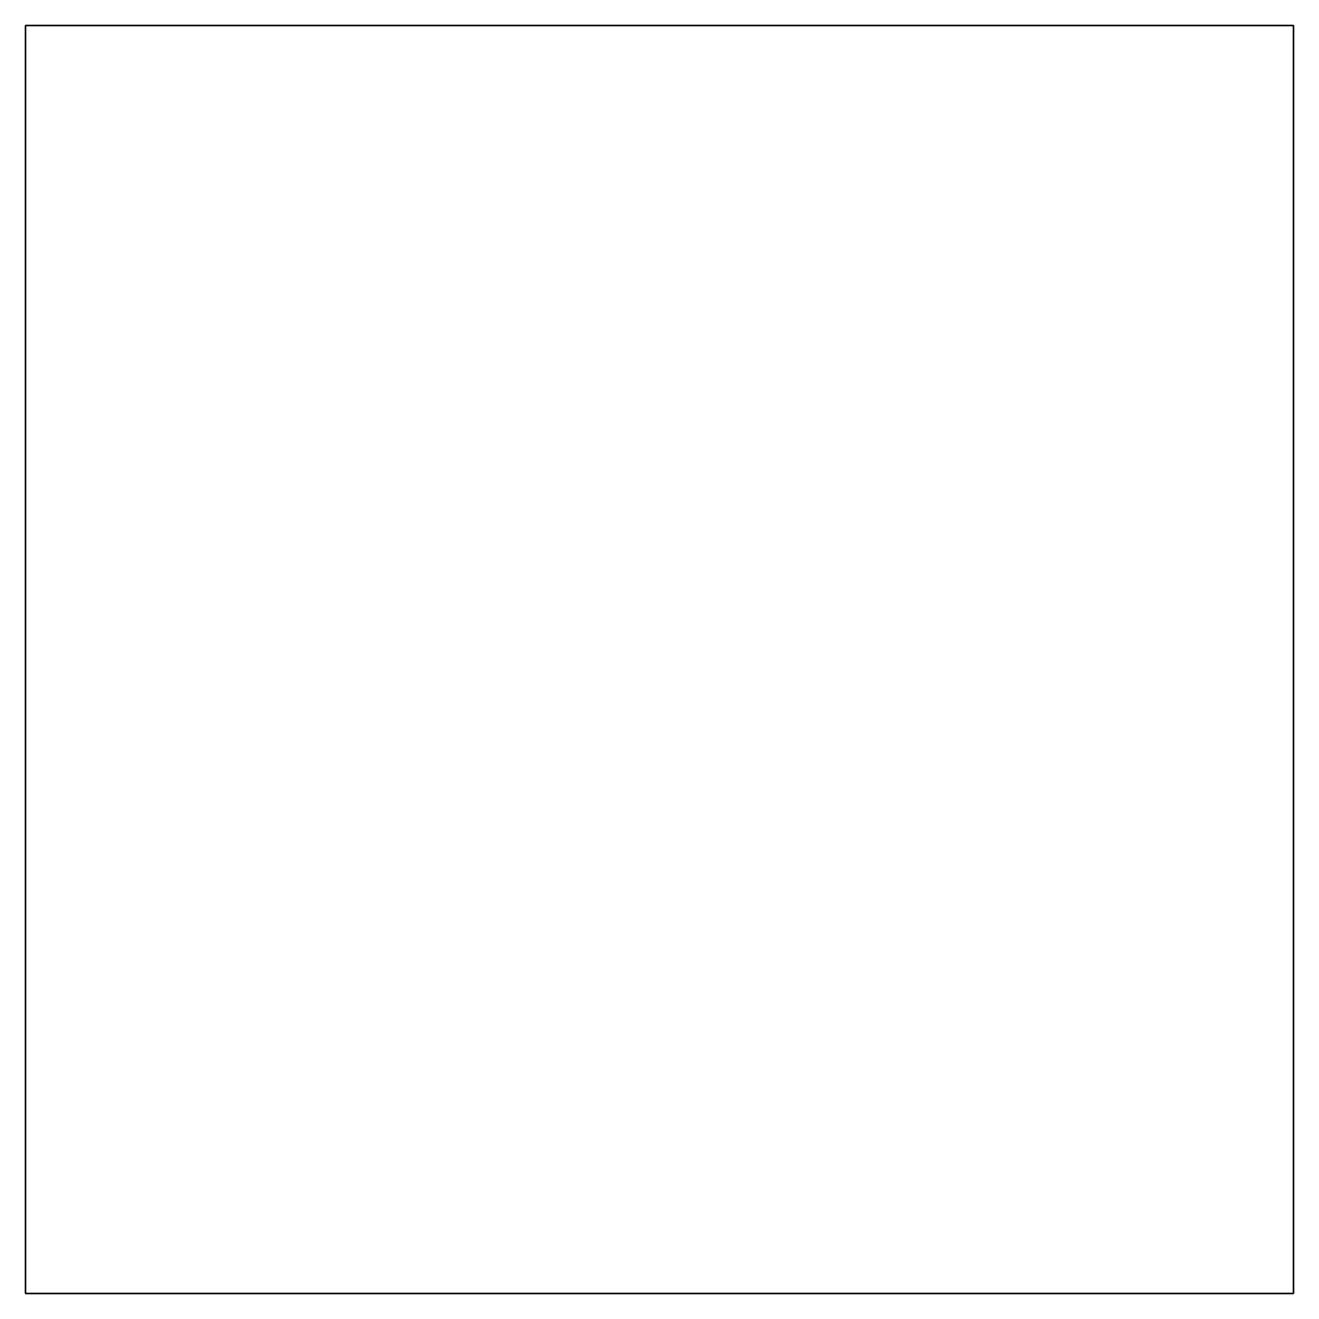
# Model space of a CAD drawing. Header units: inches. Extents: x 2 to 3, y 0 to 1.
import ezdxf

# ---------------------------------------------------------------- set-up
doc = ezdxf.new("R2010")
doc.units = ezdxf.units.IN
doc.header["$MEASUREMENT"] = 0

msp = doc.modelspace()

# ---------------------------------------------------------------- meshes
mesh = msp.add_polyface()
corners = [(2, 0), (2, 1), (3, 1), (3, 0), (2, 0, 1), (2, 1, 1), (3, 1, 1), (3, 0, 1)]
mesh.append_faces([[corners[k] for k in face] for face in [(0, 1, 5, 4), (1, 2, 6, 5)]], dxfattribs={"color": 1})
mesh.append_faces([[corners[k] for k in face] for face in [(2, 3, 7, 6), (3, 0, 4, 7)]], dxfattribs={"color": 3})
mesh.append_faces([[corners[k] for k in face] for face in [(0, 1, 2, 3), (4, 5, 6, 7)]], dxfattribs={"color": 5})

doc.saveas('drawing.dxf')
